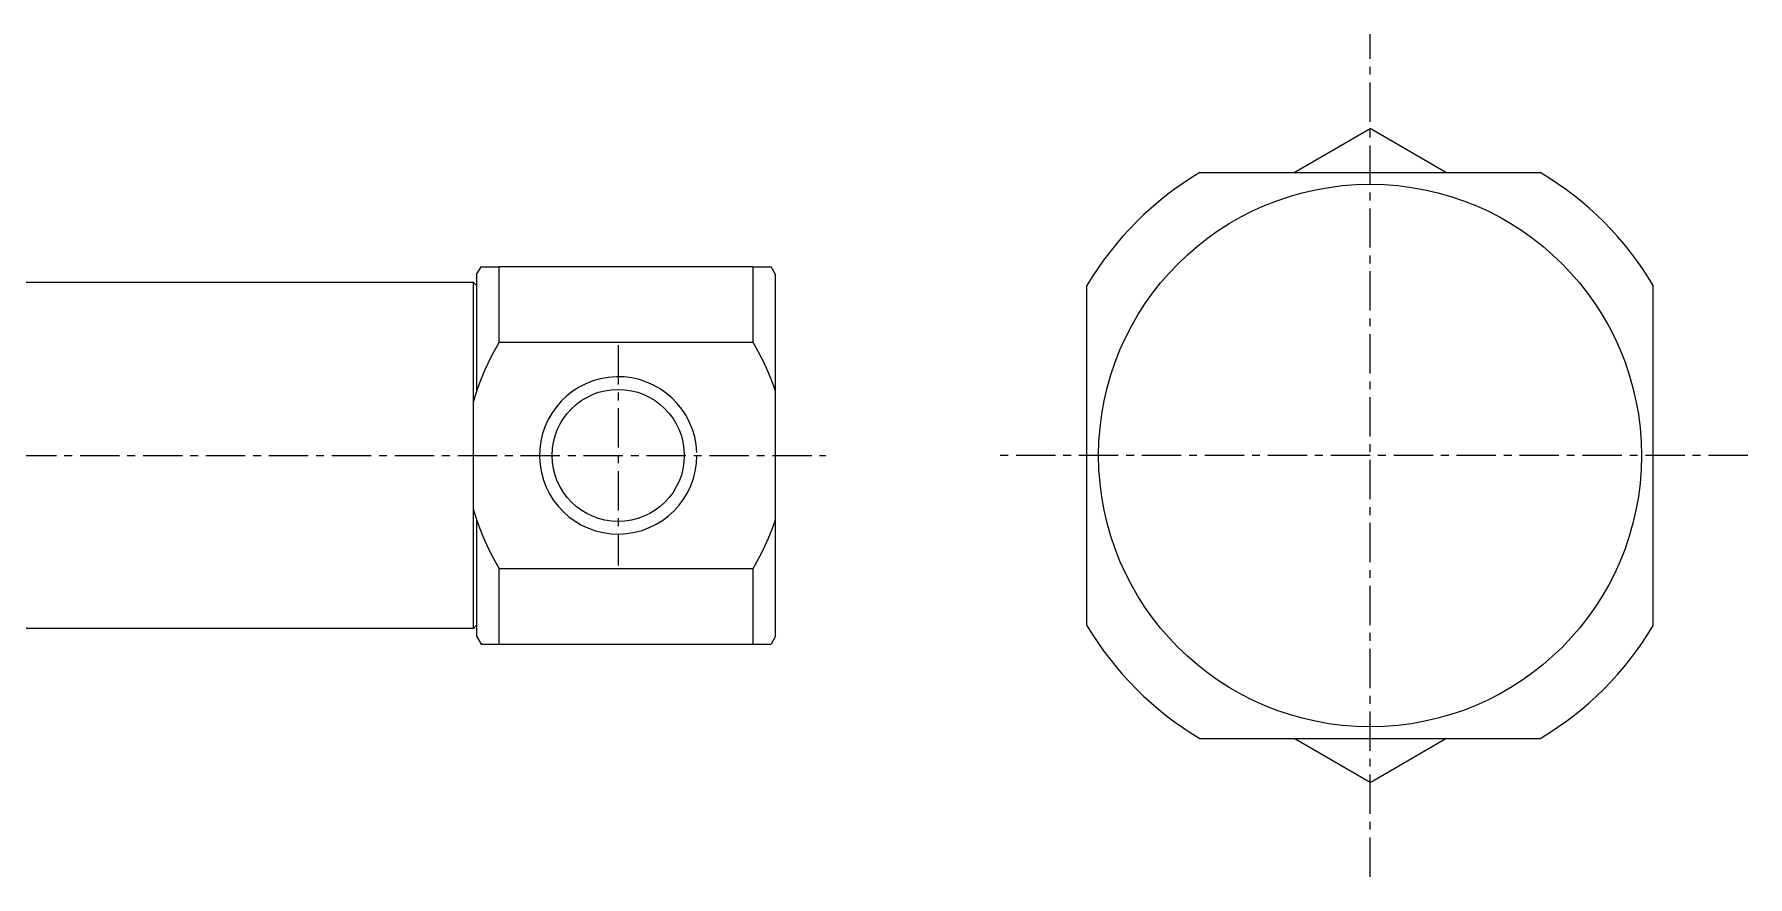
# Model space of a CAD drawing. Extents: x 69 to 234, y 65 to 130.
# Drawn here: x 179.7 to 234.2, y 98.2 to 125 of the extents above; entities that cross this region are included whole.
import ezdxf

# ---------------------------------------------------------------- set-up
doc = ezdxf.new("R2010")
doc.units = 0
doc.linetypes.add('CENTER', pattern=[2, 1.25, -0.25, 0.25, -0.25])
doc.layers.get('0').update_dxf_attribs({"linetype": 'CONTINUOUS'})
doc.layers.add('CENTER', color=1, linetype='CENTER')

msp = doc.modelspace()

# ---------------------------------------------------------------- linework, layer by layer
at = {"color": 7, "linetype": 'CONTINUOUS'}
for p, q in [((219.741, 120.606), (222.152, 121.999)), ((224.564, 120.606), (222.152, 121.999)), ((216.744, 120.606), (227.561, 120.606)), ((216.744, 120.606), (227.561, 120.606)), ((193.762, 117.359), (193.906, 117.609)), ((193.906, 117.609), (194.483, 117.609)), ((194.483, 115.214), (194.483, 117.609)), ((202.54, 117.609), (194.483, 117.609)), ((202.54, 117.609), (202.54, 115.214)), ((202.54, 117.609), (203.117, 117.609)), ((203.262, 117.359), (203.117, 117.609)), ((193.662, 117.109), (138.862, 117.109)), ((193.662, 106.109), (193.662, 117.109)), ((193.762, 117.009), (193.662, 117.109)), ((193.762, 117.359), (193.762, 113.651)), ((203.262, 105.859), (203.262, 117.359)), ((213.152, 106.198), (213.152, 117.015)), ((213.152, 106.198), (213.152, 117.015)), ((231.152, 106.198), (231.152, 117.015)), ((231.152, 106.198), (231.152, 117.015)), ((194.483, 115.214), (202.54, 115.214)), ((213.152, 106.41), (213.152, 111.606)), ((231.152, 106.41), (231.152, 111.606)), ((193.762, 109.566), (193.762, 105.859)), ((194.483, 105.609), (194.483, 108.003)), ((202.54, 108.003), (194.483, 108.003)), ((202.54, 108.003), (202.54, 105.609)), ((193.762, 106.209), (193.662, 106.109)), ((193.662, 106.109), (138.862, 106.109)), ((193.762, 105.859), (193.906, 105.609)), ((203.262, 105.859), (203.117, 105.609)), ((193.906, 105.609), (194.483, 105.609)), ((194.483, 105.609), (202.54, 105.609)), ((202.54, 105.609), (203.117, 105.609)), ((216.744, 102.606), (227.561, 102.606)), ((216.744, 102.606), (227.561, 102.606)), ((222.152, 101.214), (219.741, 102.606)), ((222.152, 101.214), (224.564, 102.606))]:
    msp.add_line(p, q, dxfattribs=at)
at = {"color": 7}
for points in [[(194.483, 115.214, 0), (194.48, 115.208, 0), (194.476, 115.202, 0), (194.472, 115.196, 0), (194.469, 115.189, 0), (194.465, 115.183, 0), (194.462, 115.177, 0), (194.458, 115.171, 0), (194.454, 115.165, 0), (194.451, 115.158, 0), (194.447, 115.152, 0), (194.443, 115.146, 0), (194.44, 115.14, 0), (194.436, 115.134, 0), (194.433, 115.127, 0), (194.429, 115.121, 0), (194.425, 115.115, 0), (194.422, 115.109, 0), (194.418, 115.102, 0), (194.415, 115.096, 0), (194.411, 115.09, 0), (194.407, 115.084, 0), (194.404, 115.077, 0), (194.4, 115.071, 0), (194.397, 115.065, 0), (194.393, 115.059, 0), (194.39, 115.052, 0), (194.386, 115.046, 0), (194.383, 115.04, 0), (194.379, 115.034, 0), (194.376, 115.027, 0), (194.372, 115.021, 0), (194.369, 115.015, 0), (194.365, 115.009, 0), (194.362, 115.002, 0), (194.358, 114.996, 0), (194.355, 114.99, 0), (194.351, 114.983, 0), (194.348, 114.977, 0), (194.344, 114.971, 0), (194.341, 114.965, 0), (194.337, 114.958, 0), (194.334, 114.952, 0), (194.33, 114.946, 0), (194.327, 114.939, 0), (194.323, 114.933, 0), (194.32, 114.927, 0), (194.317, 114.92, 0), (194.313, 114.914, 0), (194.31, 114.908, 0), (194.306, 114.901, 0), (194.303, 114.895, 0), (194.299, 114.889, 0), (194.296, 114.882, 0), (194.293, 114.876, 0), (194.289, 114.87, 0), (194.286, 114.863, 0), (194.283, 114.857, 0), (194.279, 114.851, 0), (194.276, 114.844, 0), (194.272, 114.838, 0), (194.269, 114.832, 0), (194.266, 114.825, 0), (194.262, 114.819, 0), (194.259, 114.813, 0), (194.256, 114.806, 0), (194.252, 114.8, 0), (194.249, 114.793, 0), (194.246, 114.787, 0), (194.242, 114.781, 0), (194.239, 114.774, 0), (194.236, 114.768, 0), (194.233, 114.761, 0), (194.229, 114.755, 0), (194.226, 114.749, 0), (194.223, 114.742, 0), (194.219, 114.736, 0), (194.216, 114.729, 0), (194.213, 114.723, 0), (194.21, 114.717, 0), (194.206, 114.71, 0), (194.203, 114.704, 0), (194.2, 114.697, 0), (194.197, 114.691, 0), (194.193, 114.685, 0), (194.19, 114.678, 0), (194.187, 114.672, 0), (194.184, 114.665, 0), (194.181, 114.659, 0), (194.177, 114.652, 0), (194.174, 114.646, 0), (194.171, 114.64, 0), (194.168, 114.633, 0), (194.165, 114.627, 0), (194.162, 114.62, 0), (194.158, 114.614, 0), (194.155, 114.607, 0), (194.152, 114.601, 0), (194.149, 114.594, 0), (194.146, 114.588, 0), (194.143, 114.581, 0), (194.139, 114.575, 0), (194.136, 114.568, 0), (194.133, 114.562, 0), (194.13, 114.556, 0), (194.127, 114.549, 0), (194.124, 114.543, 0), (194.121, 114.536, 0), (194.118, 114.53, 0), (194.115, 114.523, 0), (194.112, 114.517, 0), (194.108, 114.51, 0), (194.105, 114.504, 0), (194.102, 114.497, 0), (194.099, 114.491, 0), (194.096, 114.484, 0), (194.093, 114.478, 0), (194.09, 114.471, 0), (194.087, 114.465, 0), (194.084, 114.458, 0), (194.081, 114.452, 0), (194.078, 114.445, 0), (194.075, 114.438, 0), (194.072, 114.432, 0), (194.069, 114.425, 0), (194.066, 114.419, 0), (194.063, 114.412, 0), (194.06, 114.406, 0), (194.057, 114.399, 0), (194.054, 114.393, 0), (194.051, 114.386, 0), (194.048, 114.38, 0), (194.045, 114.373, 0), (194.042, 114.367, 0), (194.039, 114.36, 0), (194.036, 114.353, 0), (194.033, 114.347, 0), (194.031, 114.34, 0), (194.028, 114.334, 0), (194.025, 114.327, 0), (194.022, 114.321, 0), (194.019, 114.314, 0), (194.016, 114.307, 0), (194.013, 114.301, 0), (194.01, 114.294, 0), (194.007, 114.288, 0), (194.004, 114.281, 0), (194.002, 114.274, 0), (193.999, 114.268, 0), (193.996, 114.261, 0), (193.993, 114.255, 0), (193.99, 114.248, 0), (193.987, 114.241, 0), (193.984, 114.235, 0), (193.982, 114.228, 0), (193.979, 114.222, 0), (193.976, 114.215, 0), (193.973, 114.208, 0), (193.97, 114.202, 0), (193.968, 114.195, 0), (193.965, 114.189, 0), (193.962, 114.182, 0), (193.959, 114.175, 0), (193.957, 114.169, 0), (193.954, 114.162, 0), (193.951, 114.155, 0), (193.948, 114.149, 0), (193.945, 114.142, 0), (193.943, 114.135, 0), (193.94, 114.129, 0), (193.937, 114.122, 0), (193.935, 114.115, 0), (193.932, 114.109, 0), (193.929, 114.102, 0), (193.926, 114.096, 0), (193.924, 114.089, 0), (193.921, 114.082, 0), (193.918, 114.076, 0), (193.916, 114.069, 0), (193.913, 114.062, 0), (193.91, 114.056, 0), (193.908, 114.049, 0), (193.905, 114.042, 0), (193.902, 114.035, 0), (193.9, 114.029, 0), (193.897, 114.022, 0), (193.894, 114.015, 0), (193.892, 114.009, 0), (193.889, 114.002, 0), (193.887, 113.995, 0), (193.884, 113.989, 0), (193.881, 113.982, 0), (193.879, 113.975, 0), (193.876, 113.969, 0), (193.874, 113.962, 0), (193.871, 113.955, 0), (193.868, 113.948, 0), (193.866, 113.942, 0), (193.863, 113.935, 0), (193.861, 113.928, 0), (193.858, 113.922, 0), (193.856, 113.915, 0), (193.853, 113.908, 0), (193.851, 113.901, 0), (193.848, 113.895, 0), (193.846, 113.888, 0), (193.843, 113.881, 0), (193.841, 113.874, 0), (193.838, 113.868, 0), (193.836, 113.861, 0), (193.833, 113.854, 0), (193.831, 113.847, 0), (193.828, 113.841, 0), (193.826, 113.834, 0), (193.823, 113.827, 0), (193.821, 113.82, 0), (193.818, 113.814, 0), (193.816, 113.807, 0), (193.813, 113.8, 0), (193.811, 113.793, 0), (193.809, 113.787, 0), (193.806, 113.78, 0), (193.804, 113.773, 0), (193.801, 113.766, 0), (193.799, 113.759, 0), (193.797, 113.753, 0), (193.794, 113.746, 0), (193.792, 113.739, 0), (193.79, 113.732, 0), (193.787, 113.726, 0), (193.785, 113.719, 0), (193.782, 113.712, 0), (193.78, 113.705, 0), (193.778, 113.698, 0), (193.775, 113.692, 0), (193.773, 113.685, 0), (193.771, 113.678, 0), (193.768, 113.671, 0), (193.766, 113.664, 0), (193.764, 113.658, 0), (193.762, 113.651, 0), (193.759, 113.644, 0), (193.757, 113.637, 0), (193.755, 113.63, 0), (193.753, 113.623, 0), (193.75, 113.617, 0), (193.748, 113.61, 0), (193.746, 113.603, 0), (193.744, 113.596, 0), (193.741, 113.589, 0), (193.739, 113.582, 0), (193.737, 113.576, 0), (193.735, 113.569, 0), (193.732, 113.562, 0), (193.73, 113.555, 0), (193.728, 113.548, 0), (193.726, 113.541, 0), (193.724, 113.535, 0), (193.722, 113.528, 0), (193.719, 113.521, 0), (193.717, 113.514, 0), (193.715, 113.507, 0), (193.713, 113.5, 0), (193.711, 113.493, 0), (193.709, 113.486, 0), (193.707, 113.48, 0), (193.704, 113.473, 0), (193.702, 113.466, 0), (193.7, 113.459, 0), (193.698, 113.452, 0), (193.696, 113.445, 0), (193.694, 113.438, 0), (193.692, 113.431, 0), (193.69, 113.425, 0), (193.688, 113.418, 0), (193.686, 113.411, 0), (193.684, 113.404, 0), (193.682, 113.397, 0), (193.68, 113.39, 0), (193.678, 113.383, 0), (193.676, 113.376, 0), (193.673, 113.369, 0), (193.671, 113.363, 0), (193.669, 113.356, 0), (193.668, 113.349, 0), (193.666, 113.342, 0), (193.664, 113.335, 0), (193.662, 113.328, 0)], [(203.262, 113.652, 0), (203.26, 113.657, 0), (203.258, 113.663, 0), (203.256, 113.669, 0), (203.254, 113.675, 0), (203.252, 113.68, 0), (203.25, 113.686, 0), (203.248, 113.692, 0), (203.246, 113.697, 0), (203.244, 113.703, 0), (203.242, 113.709, 0), (203.24, 113.714, 0), (203.238, 113.72, 0), (203.236, 113.726, 0), (203.234, 113.731, 0), (203.232, 113.737, 0), (203.23, 113.743, 0), (203.228, 113.748, 0), (203.226, 113.754, 0), (203.224, 113.76, 0), (203.222, 113.765, 0), (203.22, 113.771, 0), (203.218, 113.777, 0), (203.216, 113.782, 0), (203.214, 113.788, 0), (203.212, 113.794, 0), (203.21, 113.799, 0), (203.208, 113.805, 0), (203.206, 113.811, 0), (203.204, 113.816, 0), (203.202, 113.822, 0), (203.2, 113.828, 0), (203.198, 113.833, 0), (203.196, 113.839, 0), (203.194, 113.844, 0), (203.192, 113.85, 0), (203.19, 113.856, 0), (203.188, 113.861, 0), (203.186, 113.867, 0), (203.184, 113.873, 0), (203.182, 113.878, 0), (203.179, 113.884, 0), (203.177, 113.89, 0), (203.175, 113.895, 0), (203.173, 113.901, 0), (203.171, 113.906, 0), (203.169, 113.912, 0), (203.167, 113.918, 0), (203.165, 113.923, 0), (203.163, 113.929, 0), (203.16, 113.935, 0), (203.158, 113.94, 0), (203.156, 113.946, 0), (203.154, 113.951, 0), (203.152, 113.957, 0), (203.15, 113.963, 0), (203.148, 113.968, 0), (203.145, 113.974, 0), (203.143, 113.979, 0), (203.141, 113.985, 0), (203.139, 113.991, 0), (203.137, 113.996, 0), (203.134, 114.002, 0), (203.132, 114.007, 0), (203.13, 114.013, 0), (203.128, 114.019, 0), (203.126, 114.024, 0), (203.123, 114.03, 0), (203.121, 114.035, 0), (203.119, 114.041, 0), (203.117, 114.047, 0), (203.115, 114.052, 0), (203.112, 114.058, 0), (203.11, 114.063, 0), (203.108, 114.069, 0), (203.106, 114.074, 0), (203.103, 114.08, 0), (203.101, 114.086, 0), (203.099, 114.091, 0), (203.097, 114.097, 0), (203.094, 114.102, 0), (203.092, 114.108, 0), (203.09, 114.113, 0), (203.088, 114.119, 0), (203.085, 114.124, 0), (203.083, 114.13, 0), (203.081, 114.136, 0), (203.078, 114.141, 0), (203.076, 114.147, 0), (203.074, 114.152, 0), (203.072, 114.158, 0), (203.069, 114.163, 0), (203.067, 114.169, 0), (203.065, 114.174, 0), (203.062, 114.18, 0), (203.06, 114.186, 0), (203.058, 114.191, 0), (203.055, 114.197, 0), (203.053, 114.202, 0), (203.051, 114.208, 0), (203.048, 114.213, 0), (203.046, 114.219, 0), (203.044, 114.224, 0), (203.041, 114.23, 0), (203.039, 114.235, 0), (203.037, 114.241, 0), (203.034, 114.246, 0), (203.032, 114.252, 0), (203.029, 114.257, 0), (203.027, 114.263, 0), (203.025, 114.268, 0), (203.022, 114.274, 0), (203.02, 114.279, 0), (203.017, 114.285, 0), (203.015, 114.29, 0), (203.013, 114.296, 0), (203.01, 114.301, 0), (203.008, 114.307, 0), (203.005, 114.312, 0), (203.003, 114.318, 0), (203.001, 114.323, 0), (202.998, 114.329, 0), (202.996, 114.334, 0), (202.993, 114.34, 0), (202.991, 114.345, 0), (202.988, 114.351, 0), (202.986, 114.356, 0), (202.983, 114.362, 0), (202.981, 114.367, 0), (202.978, 114.373, 0), (202.976, 114.378, 0), (202.974, 114.384, 0), (202.971, 114.389, 0), (202.969, 114.395, 0), (202.966, 114.4, 0), (202.964, 114.406, 0), (202.961, 114.411, 0), (202.959, 114.417, 0), (202.956, 114.422, 0), (202.954, 114.427, 0), (202.951, 114.433, 0), (202.949, 114.438, 0), (202.946, 114.444, 0), (202.944, 114.449, 0), (202.941, 114.455, 0), (202.939, 114.46, 0), (202.936, 114.466, 0), (202.933, 114.471, 0), (202.931, 114.477, 0), (202.928, 114.482, 0), (202.926, 114.487, 0), (202.923, 114.493, 0), (202.921, 114.498, 0), (202.918, 114.504, 0), (202.916, 114.509, 0), (202.913, 114.515, 0), (202.91, 114.52, 0), (202.908, 114.525, 0), (202.905, 114.531, 0), (202.903, 114.536, 0), (202.9, 114.542, 0), (202.897, 114.547, 0), (202.895, 114.553, 0), (202.892, 114.558, 0), (202.89, 114.563, 0), (202.887, 114.569, 0), (202.884, 114.574, 0), (202.882, 114.58, 0), (202.879, 114.585, 0), (202.877, 114.59, 0), (202.874, 114.596, 0), (202.871, 114.601, 0), (202.869, 114.607, 0), (202.866, 114.612, 0), (202.863, 114.617, 0), (202.861, 114.623, 0), (202.858, 114.628, 0), (202.855, 114.634, 0), (202.853, 114.639, 0), (202.85, 114.644, 0), (202.847, 114.65, 0), (202.845, 114.655, 0), (202.842, 114.66, 0), (202.839, 114.666, 0), (202.837, 114.671, 0), (202.834, 114.677, 0), (202.831, 114.682, 0), (202.829, 114.687, 0), (202.826, 114.693, 0), (202.823, 114.698, 0), (202.821, 114.703, 0), (202.818, 114.709, 0), (202.815, 114.714, 0), (202.812, 114.72, 0), (202.81, 114.725, 0), (202.807, 114.73, 0), (202.804, 114.736, 0), (202.802, 114.741, 0), (202.799, 114.746, 0), (202.796, 114.752, 0), (202.793, 114.757, 0), (202.791, 114.762, 0), (202.788, 114.768, 0), (202.785, 114.773, 0), (202.782, 114.778, 0), (202.78, 114.784, 0), (202.777, 114.789, 0), (202.774, 114.794, 0), (202.771, 114.8, 0), (202.768, 114.805, 0), (202.766, 114.81, 0), (202.763, 114.816, 0), (202.76, 114.821, 0), (202.757, 114.826, 0), (202.754, 114.832, 0), (202.752, 114.837, 0), (202.749, 114.842, 0), (202.746, 114.847, 0), (202.743, 114.853, 0), (202.74, 114.858, 0), (202.738, 114.863, 0), (202.735, 114.869, 0), (202.732, 114.874, 0), (202.729, 114.879, 0), (202.726, 114.885, 0), (202.723, 114.89, 0), (202.721, 114.895, 0), (202.718, 114.9, 0), (202.715, 114.906, 0), (202.712, 114.911, 0), (202.709, 114.916, 0), (202.706, 114.922, 0), (202.703, 114.927, 0), (202.701, 114.932, 0), (202.698, 114.937, 0), (202.695, 114.943, 0), (202.692, 114.948, 0), (202.689, 114.953, 0), (202.686, 114.959, 0), (202.683, 114.964, 0), (202.68, 114.969, 0), (202.677, 114.974, 0), (202.675, 114.98, 0), (202.672, 114.985, 0), (202.669, 114.99, 0), (202.666, 114.995, 0), (202.663, 115.001, 0), (202.66, 115.006, 0), (202.657, 115.011, 0), (202.654, 115.016, 0), (202.651, 115.022, 0), (202.648, 115.027, 0), (202.645, 115.032, 0), (202.642, 115.037, 0), (202.639, 115.043, 0), (202.636, 115.048, 0), (202.634, 115.053, 0), (202.631, 115.058, 0), (202.628, 115.063, 0), (202.625, 115.069, 0), (202.622, 115.074, 0), (202.619, 115.079, 0), (202.616, 115.084, 0), (202.613, 115.09, 0), (202.61, 115.095, 0), (202.607, 115.1, 0), (202.604, 115.105, 0), (202.601, 115.11, 0), (202.598, 115.116, 0), (202.595, 115.121, 0), (202.592, 115.126, 0), (202.589, 115.131, 0), (202.586, 115.136, 0), (202.583, 115.142, 0), (202.58, 115.147, 0), (202.577, 115.152, 0), (202.574, 115.157, 0), (202.571, 115.162, 0), (202.568, 115.168, 0), (202.565, 115.173, 0), (202.562, 115.178, 0), (202.558, 115.183, 0), (202.555, 115.188, 0), (202.552, 115.193, 0), (202.549, 115.199, 0), (202.546, 115.204, 0), (202.543, 115.209, 0), (202.54, 115.214, 0)], [(193.662, 109.889, 0), (193.664, 109.882, 0), (193.666, 109.875, 0), (193.667, 109.868, 0), (193.669, 109.861, 0), (193.671, 109.855, 0), (193.673, 109.848, 0), (193.676, 109.841, 0), (193.678, 109.834, 0), (193.68, 109.827, 0), (193.682, 109.82, 0), (193.684, 109.813, 0), (193.686, 109.806, 0), (193.688, 109.799, 0), (193.69, 109.792, 0), (193.692, 109.786, 0), (193.694, 109.779, 0), (193.696, 109.772, 0), (193.698, 109.765, 0), (193.7, 109.758, 0), (193.702, 109.751, 0), (193.704, 109.744, 0), (193.707, 109.737, 0), (193.709, 109.731, 0), (193.711, 109.724, 0), (193.713, 109.717, 0), (193.715, 109.71, 0), (193.717, 109.703, 0), (193.719, 109.696, 0), (193.722, 109.689, 0), (193.724, 109.683, 0), (193.726, 109.676, 0), (193.728, 109.669, 0), (193.73, 109.662, 0), (193.732, 109.655, 0), (193.735, 109.648, 0), (193.737, 109.641, 0), (193.739, 109.635, 0), (193.741, 109.628, 0), (193.744, 109.621, 0), (193.746, 109.614, 0), (193.748, 109.607, 0), (193.75, 109.6, 0), (193.753, 109.594, 0), (193.755, 109.587, 0), (193.757, 109.58, 0), (193.759, 109.573, 0), (193.762, 109.566, 0), (193.764, 109.56, 0), (193.766, 109.553, 0), (193.768, 109.546, 0), (193.771, 109.539, 0), (193.773, 109.532, 0), (193.775, 109.526, 0), (193.778, 109.519, 0), (193.78, 109.512, 0), (193.782, 109.505, 0), (193.785, 109.498, 0), (193.787, 109.492, 0), (193.79, 109.485, 0), (193.792, 109.478, 0), (193.794, 109.471, 0), (193.797, 109.464, 0), (193.799, 109.458, 0), (193.801, 109.451, 0), (193.804, 109.444, 0), (193.806, 109.437, 0), (193.809, 109.431, 0), (193.811, 109.424, 0), (193.813, 109.417, 0), (193.816, 109.41, 0), (193.818, 109.403, 0), (193.821, 109.397, 0), (193.823, 109.39, 0), (193.826, 109.383, 0), (193.828, 109.376, 0), (193.831, 109.37, 0), (193.833, 109.363, 0), (193.836, 109.356, 0), (193.838, 109.349, 0), (193.841, 109.343, 0), (193.843, 109.336, 0), (193.846, 109.329, 0), (193.848, 109.322, 0), (193.851, 109.316, 0), (193.853, 109.309, 0), (193.856, 109.302, 0), (193.858, 109.296, 0), (193.861, 109.289, 0), (193.863, 109.282, 0), (193.866, 109.275, 0), (193.868, 109.269, 0), (193.871, 109.262, 0), (193.874, 109.255, 0), (193.876, 109.249, 0), (193.879, 109.242, 0), (193.881, 109.235, 0), (193.884, 109.228, 0), (193.887, 109.222, 0), (193.889, 109.215, 0), (193.892, 109.208, 0), (193.894, 109.202, 0), (193.897, 109.195, 0), (193.9, 109.188, 0), (193.902, 109.182, 0), (193.905, 109.175, 0), (193.908, 109.168, 0), (193.91, 109.162, 0), (193.913, 109.155, 0), (193.916, 109.148, 0), (193.918, 109.142, 0), (193.921, 109.135, 0), (193.924, 109.128, 0), (193.926, 109.122, 0), (193.929, 109.115, 0), (193.932, 109.108, 0), (193.935, 109.102, 0), (193.937, 109.095, 0), (193.94, 109.088, 0), (193.943, 109.082, 0), (193.945, 109.075, 0), (193.948, 109.068, 0), (193.951, 109.062, 0), (193.954, 109.055, 0), (193.956, 109.048, 0), (193.959, 109.042, 0), (193.962, 109.035, 0), (193.965, 109.029, 0), (193.968, 109.022, 0), (193.97, 109.015, 0), (193.973, 109.009, 0), (193.976, 109.002, 0), (193.979, 108.995, 0), (193.982, 108.989, 0), (193.984, 108.982, 0), (193.987, 108.976, 0), (193.99, 108.969, 0), (193.993, 108.962, 0), (193.996, 108.956, 0), (193.999, 108.949, 0), (194.002, 108.943, 0), (194.004, 108.936, 0), (194.007, 108.929, 0), (194.01, 108.923, 0), (194.013, 108.916, 0), (194.016, 108.91, 0), (194.019, 108.903, 0), (194.022, 108.897, 0), (194.025, 108.89, 0), (194.028, 108.883, 0), (194.031, 108.877, 0), (194.033, 108.87, 0), (194.036, 108.864, 0), (194.039, 108.857, 0), (194.042, 108.851, 0), (194.045, 108.844, 0), (194.048, 108.837, 0), (194.051, 108.831, 0), (194.054, 108.824, 0), (194.057, 108.818, 0), (194.06, 108.811, 0), (194.063, 108.805, 0), (194.066, 108.798, 0), (194.069, 108.792, 0), (194.072, 108.785, 0), (194.075, 108.779, 0), (194.078, 108.772, 0), (194.081, 108.766, 0), (194.084, 108.759, 0), (194.087, 108.752, 0), (194.09, 108.746, 0), (194.093, 108.739, 0), (194.096, 108.733, 0), (194.099, 108.726, 0), (194.102, 108.72, 0), (194.105, 108.713, 0), (194.108, 108.707, 0), (194.112, 108.7, 0), (194.115, 108.694, 0), (194.118, 108.687, 0), (194.121, 108.681, 0), (194.124, 108.674, 0), (194.127, 108.668, 0), (194.13, 108.662, 0), (194.133, 108.655, 0), (194.136, 108.649, 0), (194.139, 108.642, 0), (194.143, 108.636, 0), (194.146, 108.629, 0), (194.149, 108.623, 0), (194.152, 108.616, 0), (194.155, 108.61, 0), (194.158, 108.603, 0), (194.162, 108.597, 0), (194.165, 108.59, 0), (194.168, 108.584, 0), (194.171, 108.578, 0), (194.174, 108.571, 0), (194.177, 108.565, 0), (194.181, 108.558, 0), (194.184, 108.552, 0), (194.187, 108.545, 0), (194.19, 108.539, 0), (194.193, 108.532, 0), (194.197, 108.526, 0), (194.2, 108.52, 0), (194.203, 108.513, 0), (194.206, 108.507, 0), (194.21, 108.5, 0), (194.213, 108.494, 0), (194.216, 108.488, 0), (194.219, 108.481, 0), (194.223, 108.475, 0), (194.226, 108.468, 0), (194.229, 108.462, 0), (194.233, 108.456, 0), (194.236, 108.449, 0), (194.239, 108.443, 0), (194.242, 108.436, 0), (194.246, 108.43, 0), (194.249, 108.424, 0), (194.252, 108.417, 0), (194.256, 108.411, 0), (194.259, 108.405, 0), (194.262, 108.398, 0), (194.266, 108.392, 0), (194.269, 108.385, 0), (194.272, 108.379, 0), (194.276, 108.373, 0), (194.279, 108.366, 0), (194.283, 108.36, 0), (194.286, 108.354, 0), (194.289, 108.347, 0), (194.293, 108.341, 0), (194.296, 108.335, 0), (194.299, 108.328, 0), (194.303, 108.322, 0), (194.306, 108.316, 0), (194.31, 108.309, 0), (194.313, 108.303, 0), (194.317, 108.297, 0), (194.32, 108.29, 0), (194.323, 108.284, 0), (194.327, 108.278, 0), (194.33, 108.271, 0), (194.334, 108.265, 0), (194.337, 108.259, 0), (194.341, 108.253, 0), (194.344, 108.246, 0), (194.348, 108.24, 0), (194.351, 108.234, 0), (194.355, 108.227, 0), (194.358, 108.221, 0), (194.362, 108.215, 0), (194.365, 108.209, 0), (194.369, 108.202, 0), (194.372, 108.196, 0), (194.376, 108.19, 0), (194.379, 108.183, 0), (194.383, 108.177, 0), (194.386, 108.171, 0), (194.39, 108.165, 0), (194.393, 108.158, 0), (194.397, 108.152, 0), (194.4, 108.146, 0), (194.404, 108.14, 0), (194.407, 108.133, 0), (194.411, 108.127, 0), (194.415, 108.121, 0), (194.418, 108.115, 0), (194.422, 108.108, 0), (194.425, 108.102, 0), (194.429, 108.096, 0), (194.433, 108.09, 0), (194.436, 108.084, 0), (194.44, 108.077, 0), (194.443, 108.071, 0), (194.447, 108.065, 0), (194.451, 108.059, 0), (194.454, 108.052, 0), (194.458, 108.046, 0), (194.462, 108.04, 0), (194.465, 108.034, 0), (194.469, 108.028, 0), (194.472, 108.022, 0), (194.476, 108.015, 0), (194.48, 108.009, 0), (194.483, 108.003, 0)], [(202.54, 108.003, 0), (202.543, 108.008, 0), (202.546, 108.013, 0), (202.549, 108.018, 0), (202.552, 108.024, 0), (202.555, 108.029, 0), (202.558, 108.034, 0), (202.562, 108.039, 0), (202.565, 108.044, 0), (202.568, 108.05, 0), (202.571, 108.055, 0), (202.574, 108.06, 0), (202.577, 108.065, 0), (202.58, 108.07, 0), (202.583, 108.076, 0), (202.586, 108.081, 0), (202.589, 108.086, 0), (202.592, 108.091, 0), (202.595, 108.096, 0), (202.598, 108.102, 0), (202.601, 108.107, 0), (202.604, 108.112, 0), (202.607, 108.117, 0), (202.61, 108.122, 0), (202.613, 108.128, 0), (202.616, 108.133, 0), (202.619, 108.138, 0), (202.622, 108.143, 0), (202.625, 108.148, 0), (202.628, 108.154, 0), (202.631, 108.159, 0), (202.634, 108.164, 0), (202.637, 108.169, 0), (202.64, 108.175, 0), (202.642, 108.18, 0), (202.645, 108.185, 0), (202.648, 108.19, 0), (202.651, 108.196, 0), (202.654, 108.201, 0), (202.657, 108.206, 0), (202.66, 108.211, 0), (202.663, 108.217, 0), (202.666, 108.222, 0), (202.669, 108.227, 0), (202.672, 108.232, 0), (202.675, 108.238, 0), (202.678, 108.243, 0), (202.68, 108.248, 0), (202.683, 108.253, 0), (202.686, 108.259, 0), (202.689, 108.264, 0), (202.692, 108.269, 0), (202.695, 108.275, 0), (202.698, 108.28, 0), (202.701, 108.285, 0), (202.704, 108.29, 0), (202.706, 108.296, 0), (202.709, 108.301, 0), (202.712, 108.306, 0), (202.715, 108.312, 0), (202.718, 108.317, 0), (202.721, 108.322, 0), (202.724, 108.327, 0), (202.726, 108.333, 0), (202.729, 108.338, 0), (202.732, 108.343, 0), (202.735, 108.349, 0), (202.738, 108.354, 0), (202.741, 108.359, 0), (202.743, 108.365, 0), (202.746, 108.37, 0), (202.749, 108.375, 0), (202.752, 108.38, 0), (202.755, 108.386, 0), (202.757, 108.391, 0), (202.76, 108.396, 0), (202.763, 108.402, 0), (202.766, 108.407, 0), (202.769, 108.412, 0), (202.771, 108.418, 0), (202.774, 108.423, 0), (202.777, 108.428, 0), (202.78, 108.434, 0), (202.782, 108.439, 0), (202.785, 108.444, 0), (202.788, 108.45, 0), (202.791, 108.455, 0), (202.793, 108.46, 0), (202.796, 108.466, 0), (202.799, 108.471, 0), (202.802, 108.476, 0), (202.804, 108.482, 0), (202.807, 108.487, 0), (202.81, 108.493, 0), (202.813, 108.498, 0), (202.815, 108.503, 0), (202.818, 108.509, 0), (202.821, 108.514, 0), (202.823, 108.519, 0), (202.826, 108.525, 0), (202.829, 108.53, 0), (202.832, 108.535, 0), (202.834, 108.541, 0), (202.837, 108.546, 0), (202.84, 108.552, 0), (202.842, 108.557, 0), (202.845, 108.562, 0), (202.848, 108.568, 0), (202.85, 108.573, 0), (202.853, 108.579, 0), (202.856, 108.584, 0), (202.858, 108.589, 0), (202.861, 108.595, 0), (202.864, 108.6, 0), (202.866, 108.606, 0), (202.869, 108.611, 0), (202.872, 108.616, 0), (202.874, 108.622, 0), (202.877, 108.627, 0), (202.879, 108.633, 0), (202.882, 108.638, 0), (202.885, 108.643, 0), (202.887, 108.649, 0), (202.89, 108.654, 0), (202.893, 108.66, 0), (202.895, 108.665, 0), (202.898, 108.67, 0), (202.9, 108.676, 0), (202.903, 108.681, 0), (202.906, 108.687, 0), (202.908, 108.692, 0), (202.911, 108.698, 0), (202.913, 108.703, 0), (202.916, 108.708, 0), (202.918, 108.714, 0), (202.921, 108.719, 0), (202.924, 108.725, 0), (202.926, 108.73, 0), (202.929, 108.736, 0), (202.931, 108.741, 0), (202.934, 108.747, 0), (202.936, 108.752, 0), (202.939, 108.757, 0), (202.941, 108.763, 0), (202.944, 108.768, 0), (202.946, 108.774, 0), (202.949, 108.779, 0), (202.951, 108.785, 0), (202.954, 108.79, 0), (202.956, 108.796, 0), (202.959, 108.801, 0), (202.961, 108.807, 0), (202.964, 108.812, 0), (202.966, 108.818, 0), (202.969, 108.823, 0), (202.971, 108.828, 0), (202.974, 108.834, 0), (202.976, 108.839, 0), (202.979, 108.845, 0), (202.981, 108.85, 0), (202.984, 108.856, 0), (202.986, 108.861, 0), (202.989, 108.867, 0), (202.991, 108.872, 0), (202.994, 108.878, 0), (202.996, 108.883, 0), (202.998, 108.889, 0), (203.001, 108.894, 0), (203.003, 108.9, 0), (203.006, 108.905, 0), (203.008, 108.911, 0), (203.011, 108.916, 0), (203.013, 108.922, 0), (203.015, 108.927, 0), (203.018, 108.933, 0), (203.02, 108.938, 0), (203.023, 108.944, 0), (203.025, 108.949, 0), (203.027, 108.955, 0), (203.03, 108.96, 0), (203.032, 108.966, 0), (203.034, 108.971, 0), (203.037, 108.977, 0), (203.039, 108.983, 0), (203.042, 108.988, 0), (203.044, 108.994, 0), (203.046, 108.999, 0), (203.049, 109.005, 0), (203.051, 109.01, 0), (203.053, 109.016, 0), (203.056, 109.021, 0), (203.058, 109.027, 0), (203.06, 109.032, 0), (203.063, 109.038, 0), (203.065, 109.043, 0), (203.067, 109.049, 0), (203.07, 109.055, 0), (203.072, 109.06, 0), (203.074, 109.066, 0), (203.077, 109.071, 0), (203.079, 109.077, 0), (203.081, 109.082, 0), (203.083, 109.088, 0), (203.086, 109.093, 0), (203.088, 109.099, 0), (203.09, 109.105, 0), (203.093, 109.11, 0), (203.095, 109.116, 0), (203.097, 109.121, 0), (203.099, 109.127, 0), (203.102, 109.132, 0), (203.104, 109.138, 0), (203.106, 109.144, 0), (203.108, 109.149, 0), (203.111, 109.155, 0), (203.113, 109.16, 0), (203.115, 109.166, 0), (203.117, 109.171, 0), (203.119, 109.177, 0), (203.122, 109.183, 0), (203.124, 109.188, 0), (203.126, 109.194, 0), (203.128, 109.199, 0), (203.13, 109.205, 0), (203.133, 109.211, 0), (203.135, 109.216, 0), (203.137, 109.222, 0), (203.139, 109.227, 0), (203.141, 109.233, 0), (203.144, 109.239, 0), (203.146, 109.244, 0), (203.148, 109.25, 0), (203.15, 109.255, 0), (203.152, 109.261, 0), (203.154, 109.267, 0), (203.157, 109.272, 0), (203.159, 109.278, 0), (203.161, 109.284, 0), (203.163, 109.289, 0), (203.165, 109.295, 0), (203.167, 109.3, 0), (203.169, 109.306, 0), (203.171, 109.312, 0), (203.174, 109.317, 0), (203.176, 109.323, 0), (203.178, 109.329, 0), (203.18, 109.334, 0), (203.182, 109.34, 0), (203.184, 109.345, 0), (203.186, 109.351, 0), (203.188, 109.357, 0), (203.19, 109.362, 0), (203.192, 109.368, 0), (203.194, 109.374, 0), (203.196, 109.379, 0), (203.199, 109.385, 0), (203.201, 109.391, 0), (203.203, 109.396, 0), (203.205, 109.402, 0), (203.207, 109.408, 0), (203.209, 109.413, 0), (203.211, 109.419, 0), (203.213, 109.425, 0), (203.215, 109.43, 0), (203.217, 109.436, 0), (203.219, 109.442, 0), (203.221, 109.447, 0), (203.223, 109.453, 0), (203.225, 109.459, 0), (203.227, 109.464, 0), (203.229, 109.47, 0), (203.231, 109.476, 0), (203.233, 109.481, 0), (203.235, 109.487, 0), (203.237, 109.493, 0), (203.239, 109.498, 0), (203.241, 109.504, 0), (203.243, 109.51, 0), (203.245, 109.515, 0), (203.247, 109.521, 0), (203.249, 109.527, 0), (203.25, 109.532, 0), (203.252, 109.538, 0), (203.254, 109.544, 0), (203.256, 109.549, 0), (203.258, 109.555, 0), (203.26, 109.561, 0), (203.262, 109.567, 0)]]:
    msp.add_polyline3d(points, dxfattribs=at)
at = {"color": 7, "linetype": 'CONTINUOUS'}
for centre, radius in [((222.152, 111.606), 8.625), ((198.262, 111.609), 2.1)]:
    msp.add_circle(centre, radius, dxfattribs=at)
for start, end in [(121.0027, 148.9973), (31.0027, 58.9973), (211.0027, 238.9973), (301.0027, 328.9973)]:
    msp.add_arc((222.152, 111.606), 10.5, start, end, dxfattribs=at)
at = {"color": 3, "linetype": 'CONTINUOUS'}
msp.add_arc((198.262, 111.609), 2.5, 2.1, 0, dxfattribs=at)
at = {"layer": 'CENTER', "color": 1, "linetype": 'CENTER'}
for p, q in [((222.152, 98.214), (222.152, 124.999)), ((198.262, 115.109), (198.262, 108.109)), ((97.162, 111.609), (204.862, 111.609)), ((234.152, 111.606), (210.152, 111.606))]:
    msp.add_line(p, q, dxfattribs=at)

doc.saveas('drawing.dxf')
